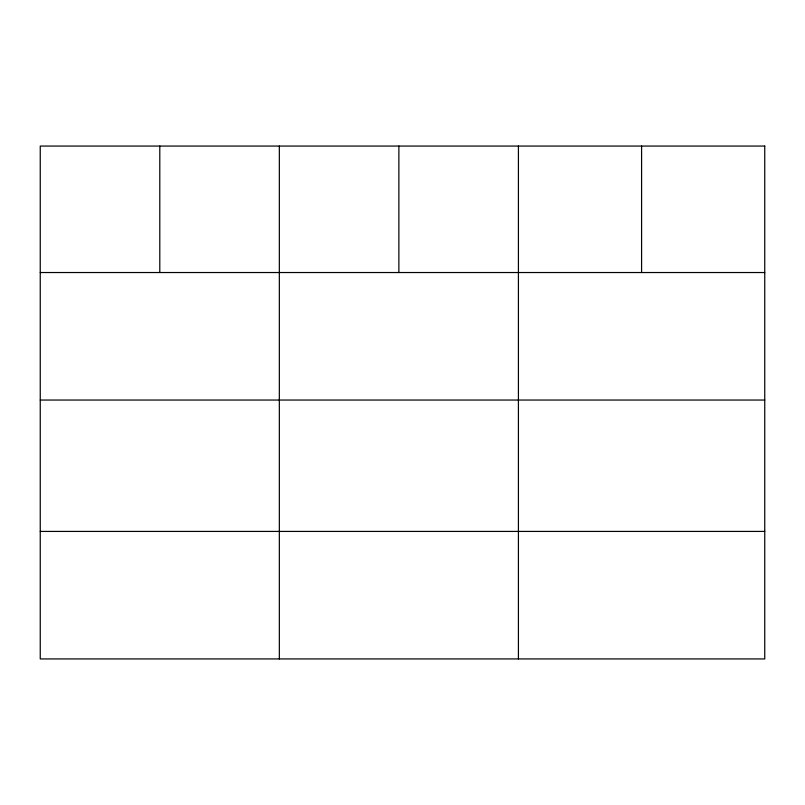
<?xml version="1.0" encoding="UTF-8"?>
<svg xmlns="http://www.w3.org/2000/svg" width="805" height="805" viewBox="0 0 805 805"><rect width="100%" height="100%" fill="white"/><g stroke="black" fill="none" stroke-linecap="round" stroke-linejoin="round"><path stroke-width="1.21" d="M40.25 272.533L764.75 272.533M40.25 400.045L764.75 400.045M40.25 531.421L764.75 531.421M641.585 146.067L641.585 272.533M518.42 146.067L518.42 658.933M398.877 146.067L398.877 272.533M279.335 146.067L279.335 658.933M159.793 146.067L159.793 272.533M764.75 146.067L40.25 146.067L40.25 658.933L764.75 658.933L764.75 146.067"/></g></svg>
